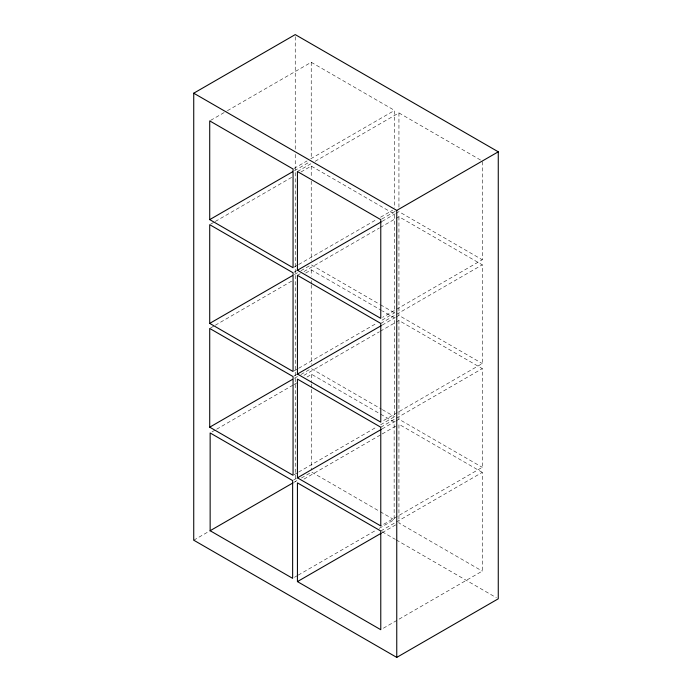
<?xml version="1.0" encoding="UTF-8"?>
<svg xmlns="http://www.w3.org/2000/svg" width="692" height="692" viewBox="0 0 692 692"><rect width="100%" height="100%" fill="white"/><g stroke="black" fill="none" stroke-linecap="round" stroke-linejoin="round"><path stroke-width="0.52" stroke-dasharray="3.46 2.59" d="M210.653 120.356L226.483 111.213M227.417 110.677L311.227 62.289L394.57 110.4L394.57 208.058M293.988 168.467L307.023 160.942M310.751 158.788L394.57 110.4M294.472 170.69L309.367 162.092M297.43 171.53L311.4 163.468M315.128 161.314L398.938 112.926L482.281 161.037L482.281 259.768L382.633 317.299M210.653 224.139L214.382 221.985M215.307 221.449L293.538 176.287M300.985 171.979L311.227 166.071L394.57 214.183L394.57 312.905L380.6 320.976M293.988 267.198L297.716 265.045M298.65 264.508L376.872 219.347M380.6 217.193L392.701 210.204M381.699 219.105L395.668 211.043M293.988 272.25L296.781 270.633M382.183 221.336L395.218 213.802M396.144 213.266L398.938 211.657L482.281 259.768M294.472 274.473L300.06 271.247M300.985 270.71L311.227 264.794L379.588 304.255M297.43 275.312L300.224 273.695M303.952 271.549L379.389 227.997M380.315 227.46L395.218 218.854M396.144 218.317L398.938 216.708L482.281 264.82L482.281 363.551L382.633 421.073M210.653 327.913L214.382 325.768M215.307 325.223L293.538 280.061M305.648 273.072L311.227 269.845L381.456 310.397M293.988 370.973L297.716 368.827M298.65 368.291L376.872 323.121M380.773 323.423L482.281 264.82M293.988 376.024L296.781 374.415M382.183 325.11L395.218 317.585M396.144 317.048L398.938 315.431L482.281 363.551M294.472 378.256L300.06 375.029M300.985 374.493L311.227 368.577L381.456 409.119M303.952 375.332L379.389 331.779M380.315 331.243L395.218 322.636M396.144 322.1L398.938 320.491L482.281 368.602L482.281 467.325L380.773 525.929M212.003 431.877L215.731 429.732M216.657 429.196L293.019 385.107M293.953 384.562L297.681 382.417M306.988 377.036L311.651 374.346L379.32 413.418M293.988 474.755L297.716 472.601M298.65 472.065L376.872 426.903M380.6 424.75L394.57 416.688L394.57 317.957L382.391 310.933M380.773 427.206L482.281 368.602M293.572 480.049L296.366 478.44M382.045 428.971L395.218 421.367M396.144 420.831L398.938 419.214L482.281 467.325M193.734 540.192L209.572 531.049M293.953 482.333L297.681 480.179M301.401 478.025L311.651 472.117L379.32 511.18M303.952 479.106L381.249 434.481M382.183 433.945L397.078 425.346M294.507 577.275L297.3 575.666M298.226 575.121L375.522 530.496M379.251 528.351L394.146 519.744L394.146 421.982L380.245 413.954M380.773 530.989L482.281 472.377L482.281 571.108L382.633 628.639M382.183 532.676L397.078 524.069M380.522 304.8L394.57 312.905M382.391 409.664L394.57 416.688M482.281 472.377L398.938 424.265L398.938 522.996L482.281 571.108M380.245 511.717L394.146 519.744M382.252 531.819L395.348 539.379M396.282 539.916L496.389 597.715M398.938 112.926L398.938 209.512M398.938 216.708L398.938 315.431M398.938 320.491L398.938 419.214M311.651 374.346L311.651 382.944M311.651 384.017L311.651 388.316M311.651 389.388L311.651 469.963M311.227 62.289L311.227 158.866M311.227 166.071L311.227 176.797M311.227 181.088L311.227 260.503M311.227 269.845L311.227 276.29M311.227 280.58L311.227 283.798M311.227 284.87L311.227 364.286M295.242 36.763L295.242 150.121M295.242 154.446L295.242 481.589"/><path stroke-width="1.04" d="M193.734 93.204L295.242 34.6L498.266 151.808L498.266 598.796L396.758 657.4L193.734 540.192L193.734 93.204L396.758 210.411L498.266 151.808M209.719 219.624L293.062 267.735L293.062 169.004L209.719 120.892L209.719 219.624L292.604 171.772M297.43 270.261L380.773 318.372L380.773 219.641L297.43 171.53L297.43 270.261L381.249 221.873M209.719 323.398L293.062 371.509L293.062 272.786L209.719 224.675L209.719 323.398L292.604 275.546M297.43 374.043L380.773 422.155L380.773 323.423L297.43 275.312L297.43 374.043L381.249 325.647M209.719 427.18L293.062 475.292L293.062 376.569L209.719 328.449L209.719 427.18L292.604 379.328M297.43 477.817L380.773 525.929L380.773 427.206L297.43 379.095L297.43 477.817L381.249 429.429M210.143 530.721L292.638 578.348L292.638 480.585L210.143 432.958L210.143 530.721L293.019 482.869M297.43 581.6L380.773 629.711L380.773 530.989L297.43 482.869L297.43 581.6L381.249 533.212M396.758 210.411L396.758 657.4"/></g></svg>
